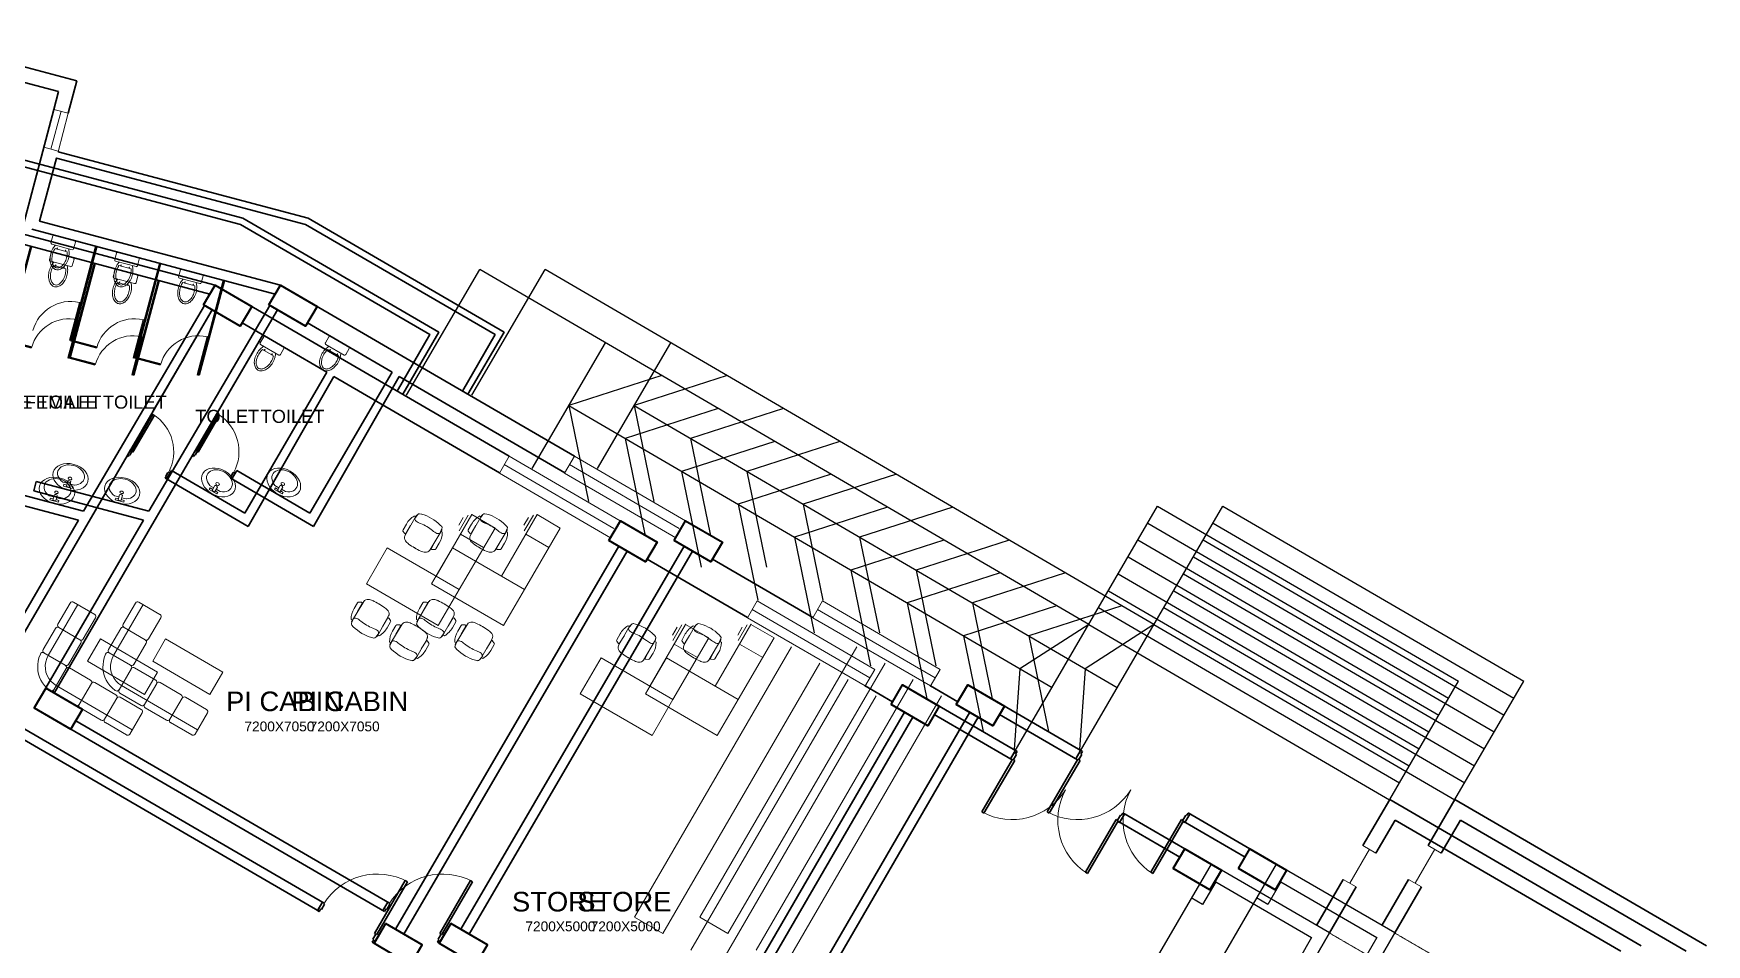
# Model space of a CAD drawing. Header units: inches. Extents: x 5 to 136470, y 9 to 138066.
# Drawn here: x 108474 to 134108, y 122705 to 136658 of the extents above; entities that cross this region are included whole.
import ezdxf

# ---------------------------------------------------------------- set-up
doc = ezdxf.new("R2010")
doc.units = ezdxf.units.IN
doc.header["$MEASUREMENT"] = 0
doc.linetypes.add('DASHED2', pattern=[9.525, 6.35, -3.175])
for name, color, linetype, lineweight in [('1', 7, 'Continuous', 35), ('A_COL', 250, 'Continuous', 40), ('A_ELE1', 250, 'Continuous', 20), ('A_WIN-DOR', 250, 'Continuous', 30), ('ABOVE', 252, 'DASHED2', 9), ('DOOR', 250, 'Continuous', 15), ('IG-Area', 250, 'Continuous', 30), ('partition', 253, 'Continuous', 5), ('SILL', 251, 'Continuous', 18), ('WINDOW', 252, 'Continuous', 15)]:
    doc.layers.add(name, color=color, linetype=linetype, lineweight=lineweight)
doc.layers.add('FURNITURE', color=253, linetype='Continuous', lineweight=5, transparency=0.05)
doc.styles.add('ROMANS', font='', dxfattribs={"width": 0.8})
doc.styles.get("Standard").update_dxf_attribs({"font": 'arial.ttf'})
doc.styles.get('ROMANS').set_extended_font_data('VNI-Avo')

# ---------------------------------------------------------------- blocks, each defined once
blk = doc.blocks.new('A$C7b2e77e3')
for p, q in [((54367, 23403), (55491, 25329)), ((64820, 19888), (55491, 25329)), ((56294, 22280), (57417, 24206)), ((58281, 23702), (56856, 23243)), ((56856, 23243), (64258, 18925)), ((56856, 23243), (57158, 21776)), ((59145, 23198), (57719, 22739)), ((57719, 22739), (58021, 21272)), ((60009, 22695), (58583, 22235)), ((58583, 22235), (58885, 20768)), ((60873, 22191), (59447, 21731)), ((59447, 21731), (59749, 20264)), ((61736, 21687), (60311, 21228)), ((63621, 17833), (65874, 21705)), ((65876, 21704), (70486, 19022)), ((65725, 21444), (70335, 18763)), ((60311, 21228), (60613, 19761)), ((62600, 21183), (61175, 20724)), ((65574, 21185), (70184, 18504)), ((65424, 20926), (70033, 18244)), ((61175, 20724), (61477, 19257)), ((63464, 20679), (62038, 20220)), ((65273, 20666), (69883, 17985)), ((65122, 20407), (69732, 17726)), ((62038, 20220), (62341, 18753)), ((64328, 20176), (62902, 19716)), ((64971, 20148), (69581, 17466)), ((64820, 19888), (63766, 19212)), ((64820, 19888), (69430, 17207)), ((62902, 19716), (63204, 18249)), ((63766, 19212), (63678, 17974)), ((69432, 17210), (70486, 19022)), ((66694, 16221), (65639, 14405)), ((68509, 15166), (66694, 16221)), ((66766, 15948), (66565, 15602)), ((66766, 15948), (68236, 15094)), ((66565, 15602), (66392, 15702)), ((68509, 15166), (66399, 11533)), ((67454, 13350), (68509, 15166)), ((68236, 15094), (67332, 13537))]:
    blk.add_line(p, q)
at = {"layer": '1'}
for p, q in [((45492, 28728), (48036, 28051)), ((45582, 28942), (48317, 28215)), ((48186, 27721), (48317, 28215)), ((47964, 27780), (48036, 28051)), ((45928, 20127), (47964, 27780)), ((51357, 24952), (47630, 25943)), ((48610, 25683), (48224, 24234)), ((48621, 25680), (48239, 24242)), ((49588, 25423), (49202, 23973)), ((49599, 25420), (49217, 23982)), ((50566, 25163), (50180, 23713)), ((50577, 25160), (50192, 23710)), ((51315, 24878), (51314, 24878)), ((51272, 24777), (49420, 21625)), ((51389, 24709), (50086, 22472)), ((51390, 24708), (50489, 23164)), ((53148, 23755), (51852, 24510)), ((48622, 24128), (48224, 24234)), ((48625, 24139), (48239, 24242)), ((49192, 23976), (49181, 23979)), ((49600, 23867), (49202, 23973)), ((49603, 23879), (49217, 23982)), ((50960, 23971), (50959, 23971)), ((55942, 22468), (53359, 23969)), ((50170, 23716), (50159, 23719)), ((50192, 23710), (50180, 23713)), ((53148, 23755), (51889, 21594)), ((53257, 23691), (51943, 21389)), ((55792, 22212), (53257, 23691)), ((50494, 23173), (50494, 23173)), ((50086, 22472), (47970, 18840)), ((50086, 22472), (50086, 22472)), ((47658, 21935), (47696, 22080)), ((49420, 21625), (47696, 22080)), ((50766, 22249), (50691, 22119)), ((51943, 21389), (50691, 22119)), ((51889, 21594), (50766, 22249)), ((49340, 21489), (47658, 21935)), ((49340, 21489), (47664, 18613)), ((57925, 21316), (57645, 21479)), ((57796, 21391), (57796, 21391)), ((57925, 21316), (57926, 21316)), ((54198, 15222), (57620, 21089)), ((54327, 15146), (57749, 21014)), ((58056, 20893), (59594, 19999)), ((56713, 19534), (56713, 19534)), ((56637, 19404), (56637, 19404)), ((61396, 18952), (61816, 18708)), ((61968, 18967), (63725, 17947)), ((47729, 18575), (47729, 18575)), ((47794, 18538), (47794, 18537)), ((58585, 12672), (61997, 18545)), ((58715, 12597), (62127, 18470)), ((63649, 17817), (62454, 18511)), ((48227, 18288), (53033, 15494)), ((48300, 18413), (53108, 15623)), ((69022, 16505), (69432, 17210)), ((73286, 14968), (69432, 17210)), ((65343, 17006), (66291, 16456)), ((66216, 16326), (65268, 16877)), ((69221, 16389), (69515, 16895)), ((72972, 14885), (69515, 16895)), ((68311, 15282), (68720, 15986)), ((68509, 15166), (68919, 15871)), ((53842, 15024), (54151, 14844))]:
    blk.add_line(p, q, dxfattribs=at)
for points in [[(53359, 23969), (53359, 23969), (51436, 25087), (47746, 26068), (48003, 27034), (51822, 26018), (54726, 24331), (54224, 23466)], [(54310, 23416), (54863, 24367), (51861, 26112), (48029, 27131)]]:
    blk.add_lwpolyline(points, dxfattribs=at)
at = {"layer": 'A_COL'}
for points in [[(51259, 24784), (51436, 25087), (51997, 24759), (51821, 24457)], [(57469, 21177), (57645, 21479), (58207, 21152), (58030, 20850)], [(47840, 18915), (47664, 18613), (48226, 18285), (48402, 18588)], [(61792, 18665), (61968, 18968), (62529, 18640), (62353, 18338)], [(66115, 16153), (66291, 16456), (66853, 16128), (66676, 15826)], [(54046, 15310), (53870, 15008), (54431, 14680), (54608, 14983)]]:
    blk.add_lwpolyline(points, close=True, dxfattribs=at)
at = {"layer": 'A_ELE1', "transparency": 33554687}
for centre, radius, start, end in [((50125, 22536), 676, 331.5186, 58.0344), ((63645, 17868), 966, 241.4901, 328.0059), ((65313, 16895), 966, 151.4903, 238.006), ((65313, 16895), 966, 151.4902522191641, 151.4902905667237), ((53921, 15102), 966, 61.5725, 148.0883)]:
    blk.add_arc(centre, radius, start, end, dxfattribs=at)
at = {"layer": 'A_WIN-DOR', "transparency": 33554687}
for p, q in [((50154, 22544), (50483, 23110)), ((50176, 22531), (50505, 23097)), ((50139, 22563), (50086, 22472)), ((50158, 22552), (50139, 22563)), ((50158, 22552), (50170, 22571)), ((50105, 22461), (50121, 22488)), ((50121, 22488), (50130, 22484)), ((50130, 22484), (50162, 22539)), ((50671, 22131), (50688, 22159)), ((50679, 22164), (50711, 22219)), ((50688, 22159), (50679, 22164)), ((50720, 22214), (50724, 22222)), ((50724, 22222), (50744, 22210)), ((63621, 17833), (63697, 17962)), ((63697, 17962), (63724, 17946)), ((63724, 17946), (63701, 17907)), ((63655, 17828), (63184, 17019)), ((63687, 17809), (63216, 17001)), ((63649, 17817), (63621, 17833)), ((63649, 17817), (63632, 17788)), ((63713, 17900), (63667, 17821)), ((63701, 17907), (63713, 17900)), ((64464, 17356), (64464, 17356)), ((64464, 17356), (64464, 17356)), ((65307, 16970), (65261, 16892)), ((65294, 16857), (65369, 16987)), ((65319, 16964), (65307, 16970)), ((65342, 17003), (65319, 16964)), ((65369, 16987), (65342, 17003)), ((65241, 16903), (64770, 16095)), ((65272, 16885), (64801, 16076)), ((65266, 16873), (65249, 16845)), ((65266, 16873), (65294, 16857)), ((53879, 15160), (54349, 15969)), ((53911, 15142), (54381, 15951)), ((53080, 15639), (53005, 15510)), ((53108, 15623), (53080, 15639)), ((53032, 15494), (53055, 15533)), ((53055, 15533), (53067, 15526)), ((53067, 15526), (53113, 15605)), ((53101, 15612), (53108, 15623)), ((53853, 15070), (53899, 15149)), ((53945, 15137), (53869, 15007)), ((53917, 15153), (53934, 15181)), ((53917, 15153), (53945, 15137)), ((53842, 15023), (53865, 15063)), ((53869, 15007), (53842, 15023)), ((53865, 15063), (53853, 15070))]:
    blk.add_line(p, q, dxfattribs=at)
at = {"layer": 'A_WIN-DOR'}
for p, q in [((50105, 22461), (50086, 22472)), ((50691, 22120), (50671, 22131)), ((50744, 22210), (50691, 22120)), ((63184, 17019), (63216, 17001)), ((54381, 15951), (54349, 15969)), ((64801, 16076), (64770, 16095)), ((53005, 15510), (53032, 15494))]:
    blk.add_line(p, q, dxfattribs=at)
at = {"layer": 'A_WIN-DOR', "transparency": 33554687}
for points in [[(50154, 22544), (50176, 22531)], [(50720, 22214), (50711, 22219)], [(63655, 17828), (63687, 17809)], [(64464, 17356), (64464, 17356)], [(65272, 16885), (65241, 16903)], [(53101, 15612), (53113, 15605)], [(53911, 15142), (53879, 15160)]]:
    blk.add_lwpolyline(points, dxfattribs=at)
at = {"layer": 'ABOVE', "ltscale": 0.25}
for p, q in [((66399, 11533), (68509, 15165)), ((68509, 15165), (70238, 14160))]:
    blk.add_line(p, q, dxfattribs=at)
at = {"layer": 'DOOR'}
for p, q in [((48204, 24243), (48358, 24823)), ((48216, 24240), (48370, 24820)), ((48370, 24820), (48358, 24823)), ((49181, 23979), (49335, 24559)), ((49192, 23976), (49347, 24556)), ((49347, 24556), (49335, 24559)), ((48216, 24240), (48204, 24243)), ((50159, 23719), (50313, 24299)), ((50170, 23716), (50325, 24296)), ((50325, 24296), (50313, 24299)), ((49192, 23976), (49181, 23979)), ((50170, 23716), (50159, 23719))]:
    blk.add_line(p, q, dxfattribs=at)
at = {"layer": 'FURNITURE'}
for p, q in [((47948, 25841), (47920, 25736)), ((47933, 25714), (48246, 25631)), ((48283, 25770), (47970, 25853)), ((47984, 25648), (48169, 25599)), ((48014, 25657), (48010, 25641)), ((48010, 25641), (48016, 25640)), ((48020, 25655), (48014, 25657)), ((48016, 25640), (48020, 25655)), ((48268, 25644), (48296, 25748)), ((48136, 25608), (48141, 25623)), ((48143, 25606), (48136, 25608)), ((48141, 25623), (48147, 25622)), ((48147, 25622), (48143, 25606)), ((48926, 25580), (48898, 25476)), ((48911, 25454), (49224, 25371)), ((49261, 25510), (48948, 25593)), ((48962, 25388), (49147, 25339)), ((48992, 25397), (48987, 25381)), ((48987, 25381), (48994, 25380)), ((48998, 25395), (48992, 25397)), ((48994, 25380), (48998, 25395)), ((49246, 25383), (49274, 25488)), ((49114, 25348), (49119, 25363)), ((49121, 25346), (49114, 25348)), ((49119, 25363), (49125, 25361)), ((49125, 25361), (49121, 25346)), ((49904, 25320), (49876, 25216)), ((49889, 25194), (50202, 25111)), ((50239, 25250), (49926, 25333)), ((49940, 25128), (50125, 25079)), ((49970, 25137), (49965, 25121)), ((49976, 25135), (49970, 25137)), ((49972, 25119), (49976, 25135)), ((50224, 25123), (50252, 25228)), ((49965, 25121), (49972, 25119)), ((50092, 25087), (50097, 25103)), ((50099, 25086), (50092, 25087)), ((50097, 25103), (50103, 25101)), ((50103, 25101), (50099, 25086)), ((52180, 24298), (52125, 24205)), ((52132, 24180), (52412, 24017)), ((52164, 24103), (52329, 24007)), ((52195, 24104), (52186, 24090)), ((52193, 24086), (52201, 24100)), ((52201, 24100), (52195, 24104)), ((52484, 24141), (52204, 24305)), ((52436, 24024), (52491, 24117)), ((52186, 24090), (52193, 24086)), ((52300, 24024), (52308, 24038)), ((52306, 24020), (52300, 24024)), ((52314, 24034), (52306, 24020)), ((52308, 24038), (52314, 24034)), ((48103, 22072), (48172, 22053)), ((48159, 22005), (48181, 22089)), ((48202, 21994), (48224, 22078)), ((48113, 22010), (48120, 22037)), ((48244, 21975), (48113, 22010)), ((48120, 22037), (48164, 22025)), ((48159, 22005), (48202, 21994)), ((48207, 22014), (48251, 22002)), ((48214, 22042), (48284, 22023)), ((48251, 22002), (48244, 21975)), ((48894, 21861), (48963, 21843)), ((48904, 21799), (48912, 21826)), ((49035, 21764), (48904, 21799)), ((48912, 21826), (48956, 21814)), ((48950, 21794), (48973, 21879)), ((48950, 21794), (48993, 21783)), ((48993, 21783), (49016, 21867)), ((48998, 21803), (49043, 21791)), ((49006, 21831), (49075, 21813)), ((49043, 21791), (49035, 21764)), ((51346, 21959), (51360, 21983)), ((51463, 21890), (51346, 21959)), ((51352, 22021), (51414, 21985)), ((51360, 21983), (51399, 21960)), ((51389, 21942), (51433, 22017)), ((51389, 21942), (51427, 21919)), ((51427, 21919), (51471, 21995)), ((51438, 21937), (51477, 21914)), ((51452, 21963), (51514, 21927)), ((51477, 21914), (51463, 21890)), ((54343, 21250), (54521, 21564)), ((54507, 21540), (54488, 21552)), ((54490, 21511), (54539, 21575)), ((54521, 21564), (54534, 21568)), ((54569, 21587), (54601, 21580)), ((54821, 20630), (55371, 21573)), ((55173, 21327), (55313, 21566)), ((55371, 21573), (55196, 21273)), ((55724, 21367), (55371, 21573)), ((55724, 21367), (55371, 21573)), ((54314, 21320), (54336, 21287)), ((54366, 21429), (54315, 21341)), ((54358, 21285), (54431, 21407)), ((54725, 21027), (54911, 21337)), ((54879, 21284), (54911, 21358)), ((54907, 21390), (54885, 21414)), ((54897, 21313), (54917, 21302)), ((54911, 21337), (54908, 21351)), ((55168, 21410), (55238, 21530)), ((55174, 20424), (55724, 21367)), ((53753, 20515), (54074, 21065)), ((54074, 21065), (55174, 20424)), ((54749, 21057), (54818, 21181)), ((54800, 21037), (54761, 21040)), ((54870, 21135), (54818, 21048)), ((55196, 21273), (55550, 21067)), ((53753, 20515), (54853, 19874)), ((55174, 20424), (54853, 19874)), ((48879, 19417), (49332, 20195)), ((49027, 19895), (49216, 20219)), ((49267, 20233), (49591, 20044)), ((53712, 20243), (53526, 19933)), ((53567, 20135), (53619, 20222)), ((53688, 20213), (53619, 20089)), ((53637, 20233), (53676, 20230)), ((54094, 20021), (53916, 19706)), ((48801, 19506), (48990, 19830)), ((49365, 19655), (49041, 19844)), ((49605, 19993), (49416, 19669)), ((53540, 19957), (53520, 19968)), ((53558, 19986), (53526, 19912)), ((53526, 19933), (53529, 19920)), ((53530, 19880), (53552, 19856)), ((53947, 19760), (53898, 19695)), ((54079, 19985), (54006, 19863)), ((54071, 19841), (54122, 19929)), ((54123, 19950), (54101, 19983)), ((54300, 19896), (54114, 19586)), ((54155, 19788), (54207, 19875)), ((54276, 19865), (54207, 19741)), ((54225, 19886), (54264, 19883)), ((57640, 19745), (57590, 19657)), ((57618, 19566), (57795, 19881)), ((57781, 19857), (57762, 19868)), ((57765, 19827), (57813, 19892)), ((57795, 19881), (57809, 19885)), ((57843, 19903), (57875, 19896)), ((58096, 18947), (58645, 19891)), ((58443, 19727), (58513, 19847)), ((58448, 19644), (58587, 19884)), ((58645, 19891), (58471, 19591)), ((58999, 19685), (58645, 19891)), ((58999, 19685), (58645, 19891)), ((49378, 19604), (49190, 19280)), ((49479, 19329), (49677, 19669)), ((49677, 19669), (50552, 19159)), ((53868, 19683), (53836, 19690)), ((53916, 19706), (53903, 19702)), ((53930, 19730), (53949, 19718)), ((54128, 19610), (54108, 19621)), ((54146, 19639), (54114, 19565)), ((54114, 19586), (54117, 19572)), ((54118, 19533), (54140, 19509)), ((54682, 19673), (54504, 19359)), ((54667, 19637), (54593, 19516)), ((54659, 19494), (54710, 19582)), ((54711, 19603), (54688, 19635)), ((57589, 19636), (57611, 19604)), ((57632, 19602), (57706, 19723)), ((60268, 19550), (57861, 15406)), ((58000, 19344), (58185, 19654)), ((58024, 19374), (58093, 19498)), ((58154, 19601), (58186, 19675)), ((58181, 19707), (58160, 19731)), ((58172, 19630), (58191, 19619)), ((58185, 19654), (58182, 19668)), ((58450, 18741), (58999, 19685)), ((58471, 19591), (58825, 19385)), ((48717, 19230), (48718, 19280)), ((48721, 19181), (48717, 19230)), ((48718, 19280), (48724, 19330)), ((48724, 19330), (48736, 19378)), ((48736, 19378), (48758, 19437)), ((49138, 19266), (48812, 19456)), ((48834, 19266), (48841, 19319)), ((48835, 19213), (48834, 19266)), ((48841, 19319), (48856, 19370)), ((48856, 19370), (48879, 19417)), ((49203, 19229), (49527, 19040)), ((50353, 18819), (49479, 19329)), ((54456, 19336), (54424, 19343)), ((54535, 19412), (54486, 19348)), ((54504, 19359), (54491, 19355)), ((54518, 19382), (54537, 19371)), ((57029, 18830), (57349, 19381)), ((57349, 19381), (58450, 18741)), ((58075, 19354), (58036, 19357)), ((58145, 19452), (58093, 19365)), ((60701, 19299), (58293, 15155)), ((48731, 19132), (48721, 19181)), ((48747, 19084), (48731, 19132)), ((48767, 19038), (48747, 19084)), ((48793, 18995), (48767, 19038)), ((48823, 18956), (48793, 18995)), ((48844, 19161), (48835, 19213)), ((48862, 19111), (48844, 19161)), ((48887, 19065), (48862, 19111)), ((48919, 19023), (48887, 19065)), ((48957, 18986), (48919, 19023)), ((49001, 18956), (48957, 18986)), ((49152, 19215), (48963, 18891)), ((49219, 19219), (49219, 19219)), ((49541, 18989), (49352, 18665)), ((49592, 19002), (49916, 18813)), ((50552, 19159), (50353, 18819)), ((61133, 19048), (58725, 14904)), ((48857, 18919), (48823, 18956)), ((48905, 18879), (48857, 18919)), ((49301, 18651), (48977, 18840)), ((50167, 18276), (49001, 18956)), ((49930, 18762), (49741, 18438)), ((49981, 18776), (50305, 18587)), ((57029, 18830), (58130, 18191)), ((58450, 18741), (58130, 18191)), ((61565, 18796), (59157, 14653)), ((49690, 18425), (49366, 18613)), ((50318, 18536), (50130, 18212)), ((50078, 18198), (49754, 18387)), ((57861, 15406), (58293, 15155))]:
    blk.add_line(p, q, dxfattribs=at)
for centre, radius, start, end in [((48236, 25484), 330, 150.0314, 165.1045), ((47937, 25732), 18, 165.1045, 255.1045), ((48236, 25484), 301, 150.0314, 165.1045), ((47965, 25836), 18, 75.1045, 165.1045), ((48152, 25532), 233, 134.2011, 150.0314), ((48152, 25532), 204, 145.2805, 150.0314), ((47966, 25582), 233, 0.1776, 16.0079), ((48251, 25648), 18, 255.1045, 345.1045), ((48278, 25753), 18, 345.1045, 75.1045), ((48236, 25484), 330, 165.1045, 180.1776), ((48139, 25483), 233, 180.1776, 198.136), ((48072, 25461), 162, 198.136, 222.6047), ((48236, 25484), 301, 165.1045, 180.1776), ((48139, 25483), 204, 180.1776, 198.136), ((48072, 25461), 134, 198.136, 222.6047), ((48000, 25481), 134, 287.6043, 312.073), ((47953, 25533), 204, 312.073, 330.0314), ((47953, 25533), 233, 312.073, 330.0314), ((47869, 25581), 301, 330.0314, 345.1045), ((47869, 25581), 330, 330.0314, 345.1045), ((47869, 25581), 301, 345.1045, 0.1776), ((47966, 25582), 204, 0.1776, 4.9285), ((47869, 25581), 330, 345.1045, 0.1776), ((49214, 25224), 330, 150.0314, 165.1045), ((48915, 25471), 18, 165.1045, 255.1045), ((48943, 25576), 18, 75.1045, 165.1045), ((49130, 25272), 233, 134.2011, 150.0314), ((49130, 25272), 204, 145.2805, 150.0314), ((48944, 25321), 233, 0.1776, 16.0079), ((49229, 25388), 18, 255.1045, 345.1045), ((49256, 25492), 18, 345.1045, 75.1045), ((48021, 25415), 93.1, 222.6047, 255.1045), ((48021, 25415), 64.3, 222.6047, 255.1045), ((48021, 25415), 93.1, 255.1045, 287.6043), ((48021, 25415), 64.3, 255.1045, 287.6043), ((48000, 25481), 162, 287.6043, 312.073), ((49214, 25224), 330, 165.1045, 180.1776), ((49117, 25223), 233, 180.1776, 198.136), ((49050, 25201), 162, 198.136, 222.6047), ((49214, 25224), 301, 165.1045, 180.1776), ((49117, 25223), 204, 180.1776, 198.136), ((49214, 25224), 301, 150.0314, 165.1045), ((49050, 25201), 134, 198.136, 222.6047), ((48978, 25220), 134, 287.6043, 312.073), ((48931, 25273), 204, 312.073, 330.0314), ((48931, 25273), 233, 312.073, 330.0314), ((48847, 25321), 301, 330.0314, 345.1045), ((48847, 25321), 330, 330.0314, 345.1045), ((48847, 25321), 301, 345.1045, 0.1776), ((48944, 25321), 204, 0.1776, 4.9285), ((48847, 25321), 330, 345.1045, 0.1776), ((50192, 24963), 330, 150.0314, 165.1045), ((49893, 25211), 18, 165.1045, 255.1045), ((49921, 25316), 18, 75.1045, 165.1045), ((50108, 25012), 233, 134.2011, 150.0314), ((50108, 25012), 204, 145.2805, 150.0314), ((49922, 25061), 233, 0.1776, 16.0079), ((50207, 25128), 18, 255.1045, 345.1045), ((50234, 25232), 18, 345.1045, 75.1045), ((48999, 25154), 93.1, 222.6047, 255.1045), ((48999, 25154), 64.3, 222.6047, 255.1045), ((48999, 25154), 93.1, 255.1045, 287.6043), ((48999, 25154), 64.3, 255.1045, 287.6043), ((48978, 25220), 162, 287.6043, 312.073), ((50192, 24963), 330, 165.1045, 180.1776), ((50095, 24963), 233, 180.1776, 198.136), ((50028, 24941), 162, 198.136, 222.6047), ((50192, 24963), 301, 165.1045, 180.1776), ((50095, 24963), 204, 180.1776, 198.136), ((50192, 24963), 301, 150.0314, 165.1045), ((50028, 24941), 134, 198.136, 222.6047), ((49909, 25013), 204, 312.073, 330.0314), ((49909, 25013), 233, 312.073, 330.0314), ((49825, 25061), 301, 330.0314, 345.1045), ((49825, 25061), 330, 330.0314, 345.1045), ((49825, 25061), 301, 345.1045, 0.1776), ((49922, 25061), 204, 0.1776, 4.9285), ((49825, 25061), 330, 345.1045, 0.1776), ((49977, 24894), 93.1, 222.6047, 255.1045), ((49977, 24894), 64.3, 222.6047, 255.1045), ((49977, 24894), 93.1, 255.1045, 287.6043), ((49977, 24894), 64.3, 255.1045, 287.6043), ((49956, 24960), 134, 287.6043, 312.073), ((49956, 24960), 162, 287.6043, 312.073), ((52363, 23878), 330, 134.6749, 149.7481), ((52141, 24196), 18, 149.7481, 239.7481), ((52295, 23947), 233, 118.8446, 134.6749), ((52295, 23947), 204, 129.924, 134.6749), ((52195, 24289), 18, 59.7481, 149.7481), ((52475, 24126), 18, 329.7481, 59.7481), ((52269, 23903), 233, 164.8212, 182.7796), ((52199, 23900), 162, 182.7796, 207.2483), ((52363, 23878), 330, 149.7481, 164.8212), ((52269, 23903), 204, 164.8212, 182.7796), ((52199, 23900), 134, 182.7796, 207.2483), ((52363, 23878), 301, 149.7481, 164.8212), ((52363, 23878), 301, 134.6749, 149.7481), ((52103, 24000), 204, 296.7165, 314.6749), ((52035, 24069), 301, 314.6749, 329.7481), ((52035, 24069), 330, 314.6749, 329.7481), ((52035, 24069), 301, 329.7481, 344.8212), ((52035, 24069), 330, 329.7481, 344.8212), ((52128, 24044), 204, 344.8212, 349.5721), ((52128, 24044), 233, 344.8212, 0.6515), ((52421, 24033), 18, 239.7481, 329.7481), ((52137, 23868), 93.1, 207.2483, 239.7481), ((52137, 23868), 64.3, 207.2483, 239.7481), ((52137, 23868), 93.1, 239.7481, 272.2478), ((52137, 23868), 64.3, 239.7481, 272.2478), ((52135, 23937), 134, 272.2478, 296.7165), ((52135, 23937), 162, 272.2478, 296.7165), ((52103, 24000), 233, 296.7165, 314.6749), ((54622, 21297), 288, 117.8054, 152.7175), ((54563, 21559), 28.4, 77.9001, 147.045), ((54437, 20973), 628, 44.5588, 74.9373), ((54329, 21330), 17.9, 141.4218, 212.5768), ((54347, 21292), 12.2, 206.3237, 325.8764), ((54541, 21510), 45.2, 169.2866, 235.1603), ((54541, 21510), 45.2, 169.2866, 235.1603), ((54696, 21734), 318, 235.159, 249.3234), ((54357, 20836), 641, 50.1728, 69.3233), ((54972, 21573), 318, 230.1727, 244.3371), ((54854, 21327), 45.2, 244.3358, 310.2095), ((54629, 21293), 288, 326.7786, 1.6907), ((54886, 21371), 28.4, 332.4511, 41.596), ((54410, 21217), 74.1, 153.9395, 216.9592), ((54494, 21271), 174, 214.4784, 237.5852), ((55035, 21997), 1080, 234.0195, 245.4767), ((54663, 21069), 74.1, 262.5369, 325.5566), ((54760, 21052), 12.2, 153.6198, 273.1725), ((54801, 21055), 17.9, 266.9193, 338.0743), ((54669, 21169), 174, 241.911, 265.0178), ((53774, 20201), 74.1, 82.5369, 145.5566), ((53768, 20101), 174, 61.911, 85.0178), ((53402, 19273), 1080, 54.0195, 65.4767), ((49249, 20200), 37.5, 59.7777, 149.7777), ((49573, 20012), 37.5, 329.7777, 59.7777), ((53808, 19977), 288, 146.7786, 181.6907), ((53636, 20215), 17.9, 86.9193, 158.0743), ((53677, 20218), 12.2, 333.6198, 93.1725), ((53943, 19999), 174, 34.4784, 57.5852), ((54027, 20053), 74.1, 333.9395, 36.9592), ((49022, 19812), 37.5, 59.7777, 149.7777), ((49060, 19876), 37.5, 149.7777, 239.7777), ((53551, 19899), 28.4, 152.4511, 221.596), ((54000, 20297), 628, 224.5588, 254.9373), ((53583, 19943), 45.2, 64.3358, 130.2095), ((53465, 19697), 318, 50.1727, 64.3371), ((54079, 20434), 641, 230.1728, 249.3233), ((53741, 19536), 318, 55.159, 69.3234), ((53896, 19760), 45.2, 349.2866, 55.1603), ((53896, 19760), 45.2, 349.2866, 55.1603), ((53815, 19973), 288, 297.8054, 332.7175), ((54090, 19978), 12.2, 26.3237, 145.8764), ((54396, 19630), 288, 146.7786, 181.6907), ((54108, 19940), 17.9, 321.4218, 32.5768), ((54224, 19868), 17.9, 86.9193, 158.0743), ((54265, 19871), 12.2, 333.6198, 93.1725), ((54362, 19854), 74.1, 82.5369, 145.5566), ((54356, 19754), 174, 61.911, 85.0178), ((53990, 18925), 1080, 54.0195, 65.4767), ((54531, 19652), 174, 34.4784, 57.5852), ((54615, 19706), 74.1, 333.9395, 36.9592), ((57896, 19614), 288, 117.8984, 152.8105), ((57815, 19826), 45.2, 169.3796, 235.2533), ((57815, 19826), 45.2, 169.3796, 235.2533), ((57970, 20050), 318, 235.252, 249.4164), ((57838, 19876), 28.4, 77.9931, 147.138), ((57633, 19152), 641, 50.2658, 69.4163), ((57713, 19289), 628, 44.6518, 75.0303), ((48833, 19488), 37.5, 149.7777, 239.7777), ((49384, 19688), 37.5, 239.7777, 329.7777), ((49346, 19623), 37.5, 329.7777, 59.7777), ((53874, 19711), 28.4, 257.9001, 327.045), ((54139, 19552), 28.4, 152.4511, 221.596), ((54588, 19950), 628, 224.5588, 254.9373), ((54171, 19596), 45.2, 64.3358, 130.2095), ((54053, 19350), 318, 50.1727, 64.3371), ((54667, 20087), 641, 230.1728, 249.3233), ((54329, 19189), 318, 55.159, 69.3234), ((54403, 19626), 288, 297.8054, 332.7175), ((54678, 19631), 12.2, 26.3237, 145.8764), ((54696, 19593), 17.9, 321.4218, 32.5768), ((57604, 19646), 17.9, 141.5148, 212.6698), ((57685, 19533), 74.1, 154.0325, 217.0522), ((57622, 19608), 12.2, 206.4167, 325.9693), ((57768, 19588), 174, 214.5713, 237.6781), ((58246, 19890), 318, 230.2657, 244.4301), ((58128, 19644), 45.2, 244.4288, 310.3025), ((57904, 19610), 288, 326.8716, 1.7837), ((58160, 19688), 28.4, 332.5441, 41.689), ((48793, 19424), 37.5, 59.7777, 159.7484), ((49157, 19299), 37.5, 239.7777, 329.7777), ((49120, 19234), 37.5, 329.7777, 59.7777), ((49184, 19196), 37.5, 59.7777, 149.7777), ((54462, 19364), 28.4, 257.9001, 327.045), ((54484, 19413), 45.2, 349.2866, 55.1603), ((54484, 19413), 45.2, 349.2866, 55.1603), ((58308, 20315), 1080, 234.1124, 245.5696), ((57944, 19486), 174, 242.0039, 265.1107), ((57938, 19386), 74.1, 262.6299, 325.6496), ((58035, 19369), 12.2, 153.7127, 273.2654), ((58076, 19372), 17.9, 267.0123, 338.1673), ((49508, 19007), 37.5, 329.7777, 59.7777), ((49573, 18970), 37.5, 59.7777, 149.7777), ((48929, 18908), 37.5, 229.8071, 329.7777), ((48996, 18872), 37.5, 149.7777, 239.7777), ((49897, 18781), 37.5, 329.7777, 59.7777), ((49962, 18743), 37.5, 59.7777, 149.7777), ((49320, 18683), 37.5, 239.7777, 329.7777), ((49384, 18646), 37.5, 149.7777, 239.7777), ((50286, 18554), 37.5, 329.7777, 59.7777), ((49708, 18457), 37.5, 239.7777, 329.7777), ((49773, 18419), 37.5, 149.7777, 239.7777), ((50097, 18230), 37.5, 239.7777, 329.7777)]:
    blk.add_arc(centre, radius, start, end, dxfattribs=at)
for centre, major_axis, start_param, end_param in [((48220, 22150), (267, -71), 1.570796326794885, 7.853981633974472), ((48228, 22179), (203, -54), -1.109185, 4.250778), ((51487, 22066), (239, -139), 1.570796326794885, 7.853981633974472), ((48200, 22074), (-25.1, 6.7), 3.694408, 5.73037), ((48214, 22125), (-27.6, 7.3), -1.570796, 4.712389), ((49012, 21940), (267, -71), 1.570796326794885, 7.853981633974472), ((49020, 21968), (203, -54), -1.109185, 4.250778), ((51502, 22091), (182, -106), -1.109185, 4.250778), ((51474, 22043), (-24.7, 14.4), -1.570796, 4.712389), ((48992, 21863), (-25.1, 6.7), 3.694408, 5.73037), ((49005, 21914), (-27.6, 7.3), -1.570796, 4.712389), ((51447, 21997), (-22.5, 13.1), 3.694408, 5.73037)]:
    blk.add_ellipse(centre, major_axis=major_axis, ratio=0.723214, start_param=start_param, end_param=end_param, dxfattribs=at)
for p in [(55371, 21573), (54491, 21065), (55196, 21273), (53946, 20205), (54534, 19858), (58645, 19891), (58471, 19591), (57766, 19381)]:
    blk.add_point(p, dxfattribs=at)
at = {"layer": 'partition'}
for centre in [(48225, 24238), (49202, 23973), (50180, 23713)]:
    blk.add_arc(centre, 600, 77.2058, 165.1045, dxfattribs=at)
at = {"layer": 'SILL'}
for p, q in [((47964, 27780), (47809, 27200)), ((48186, 27721), (48029, 27131)), ((55942, 22468), (57643, 21476)), ((55791, 22209), (57492, 21217)), ((59742, 20252), (61542, 19202)), ((59591, 19993), (61396, 18952))]:
    blk.add_line(p, q, dxfattribs=at)
at = {"layer": 'WINDOW'}
for p, q in [((48075, 27751), (47920, 27171)), ((48186, 27721), (47964, 27780)), ((48032, 27141), (47809, 27200)), ((55791, 22209), (55942, 22468)), ((55866, 22339), (57546, 21359)), ((59591, 19993), (59742, 20252)), ((59666, 20122), (61466, 19073)), ((61391, 18943), (61542, 19202)), ((68820, 15929), (69121, 16447)), ((69022, 16505), (69221, 16389)), ((68720, 15986), (68919, 15871))]:
    blk.add_line(p, q, dxfattribs=at)
at = {"color": 0, "linetype": 'ByBlock', "style": 'ROMANS'}
for tag, p in [('+1200', (24241, 16554)), ('+00', (29332, 8469))]:
    blk.add_attdef(tag, p, '', height=132, dxfattribs=at)
at = {"layer": 'IG-Area', "attachment_point": 1}
for s, insert, char_height in [('FEMALE TOILET', (47520, 23396), 200), (' TOILET', (51055, 23178), 200), ('PI CABIN ', (51603, 18863), 300), ('7200X7050', (51885, 18404), 150), ('STORE', (55984, 15795), 300), ('7200X5000', (56190, 15342), 150)]:
    blk.add_mtext_dynamic_manual_height_columns(s, width=38356.19, gutter_width=12.5, heights=[0], dxfattribs=dict(at, insert=insert, char_height=char_height))

msp = doc.modelspace()

# ---------------------------------------------------------------- block references
for p in [(59822, 107716), (60822, 107716)]:
    msp.add_blockref('A$C7b2e77e3', p)

doc.saveas('drawing.dxf')
